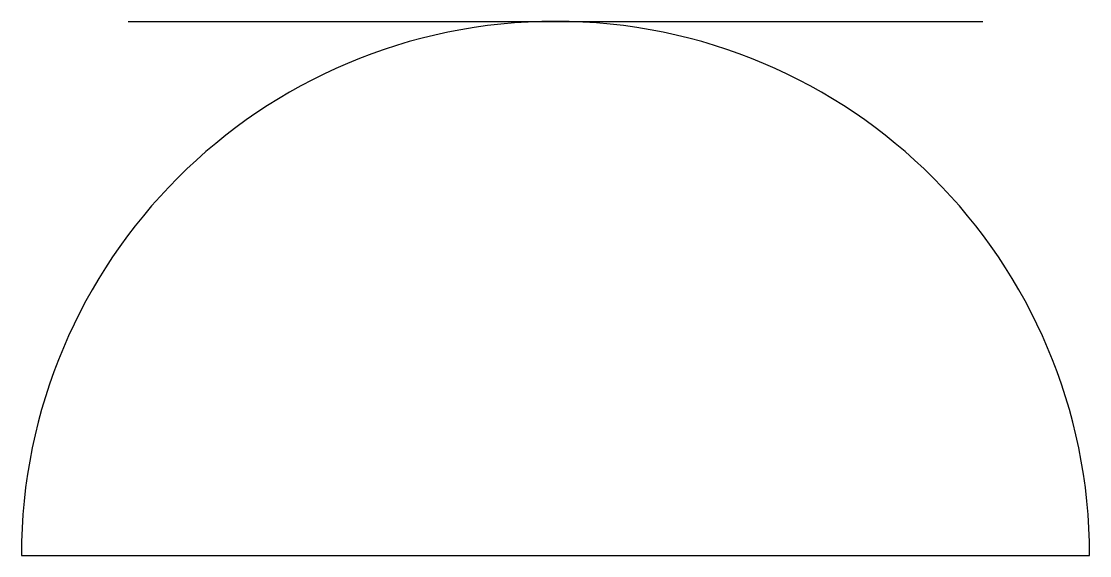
# Model space of a CAD drawing. Header units: millimetres. Extents: x -100 to 100, y 20 to 120.
import ezdxf

# ---------------------------------------------------------------- set-up
doc = ezdxf.new("R2010")
doc.units = ezdxf.units.MM
doc.layers.add('E-SOCKET', color=1, linetype='Continuous')

# ---------------------------------------------------------------- blocks, each defined once
blk = doc.blocks.new('E_SOCKET')
at = {"color": 0}
for p, q in [((-80, 120), (80, 120)), ((-100, 20), (100, 20))]:
    blk.add_line(p, q, dxfattribs=at)
blk.add_arc((0, 20), 100, 0, 180, dxfattribs=at)

msp = doc.modelspace()

# ---------------------------------------------------------------- block references
at = {"layer": 'E-SOCKET'}
msp.add_blockref('E_SOCKET', (0, 0), dxfattribs=at)

doc.saveas('drawing.dxf')
